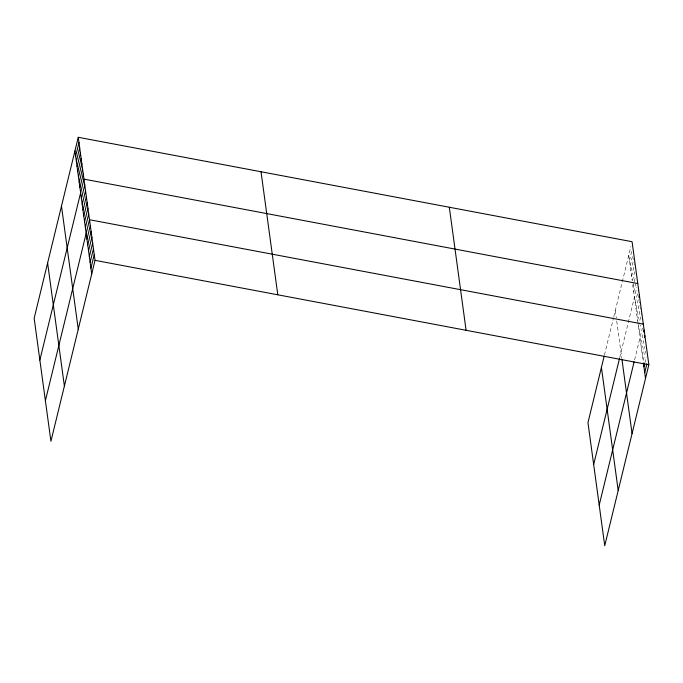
<?xml version="1.0" encoding="UTF-8"?>
<svg xmlns="http://www.w3.org/2000/svg" width="683" height="683" viewBox="0 0 683 683"><rect width="100%" height="100%" fill="white"/><g stroke="black" fill="none" stroke-linecap="round" stroke-linejoin="round"><path stroke-width="0.51" stroke-dasharray="3.42 2.56" d="M604.446 355.032L613.522 317.8M613.778 316.767L630.887 246.58M629.461 260.573L631.835 250.832M630.178 265.807L632.552 256.057M630.887 271.031L633.978 258.37M631.604 276.265L634.686 263.595M632.552 280.517L634.686 271.749M633.03 286.723L633.978 282.822M634.217 281.848L635.164 277.955M633.739 291.948L635.642 284.154M619.729 357.568L636.829 287.441M635.241 302.979L638.332 290.318M636.035 308.784L638.887 297.088M636.829 314.581L639.911 301.92M637.615 320.387L640.705 307.717M638.409 326.184L641.491 313.514M639.194 331.989L640.859 325.168M634.601 359.873L642.361 328.045M640.782 343.583L642.916 334.815M641.568 349.389L643.71 340.621M642.361 355.186L644.496 346.418M645.529 351.241L643.155 360.991L632.74 284.632M644.897 362.895L646.314 357.047M628.744 255.348L632.168 280.448M615.289 310.56L616.288 317.885M616.715 321.019L621.786 358.199"/><path stroke-width="1.02" d="M78.263 137.292L34.15 318.252L50.926 441.295L95.039 260.343L78.263 137.292L632.074 241.705L648.85 364.748L604.737 545.708L587.961 422.657L604.19 356.074M75.651 156.159L78.972 142.525M76.359 161.393L79.689 147.75M77.077 166.626L80.398 152.983M77.785 171.851L81.115 158.208M78.502 177.085L81.823 163.442M79.211 182.31L82.541 168.667M79.928 187.543L83.258 173.9M39.853 360.086L83.966 179.125L637.777 283.539M81.431 198.574L84.76 184.931M82.225 204.371L85.546 190.728M83.01 210.168L86.34 196.533M83.804 215.973L87.134 202.33M84.598 221.77L87.919 208.136M85.384 227.576L88.713 213.933M45.394 400.69L89.499 219.73L643.318 324.143M86.972 239.178L90.293 225.535M87.757 244.975L91.087 231.332M88.551 250.781L91.872 237.138M89.345 256.577L92.666 242.935M90.13 262.374L93.46 248.74M90.924 268.18L94.245 254.537M593.664 464.5L619.481 358.601M638.887 297.088L639.356 295.141M599.204 505.104L634.114 361.879M643.634 331.895L644.103 329.949M644.419 337.692L644.897 335.746M643.941 366.788L644.658 363.868M644.735 372.594L646.869 363.817M95.039 260.343L648.85 364.748M643.412 362.921L645.52 378.391M621.914 359.164L632.065 433.603M601.424 367.445L618.2 490.496M449.32 207.248L466.096 330.29M261.017 171.749L277.793 294.791M74.934 150.934L91.71 273.977M61.479 206.146L78.255 329.197M47.614 263.032L64.39 386.083"/></g></svg>
